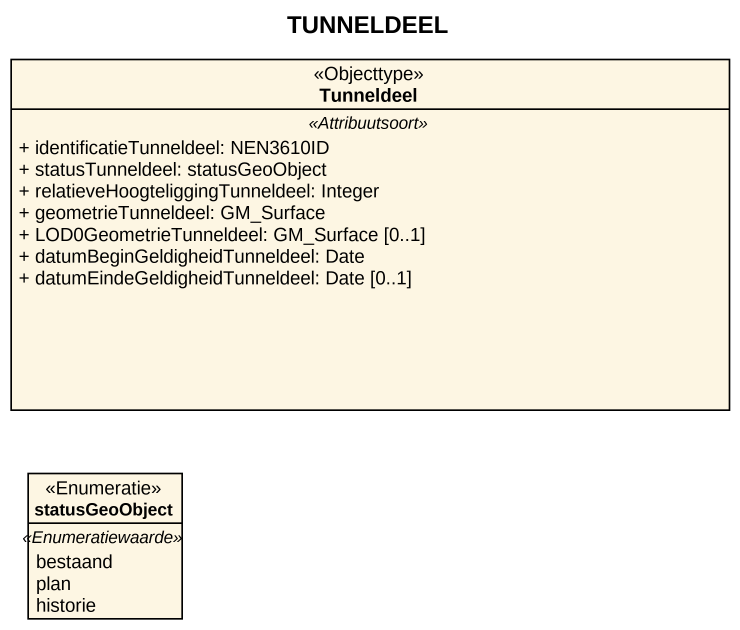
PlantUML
@startuml
title TUNNELDEEL
hide circle
hide empty members
skinparam classAttributeIconSize 0
class Tunneldeel <<Objecttype>> {
  .. <<Attribuutsoort>> ..
  + identificatieTunneldeel: NEN3610ID
  + statusTunneldeel: statusGeoObject
  + relatieveHoogteliggingTunneldeel: Integer
  + geometrieTunneldeel: GM_Surface
  + LOD0GeometrieTunneldeel: GM_Surface [0..1]
  + datumBeginGeldigheidTunneldeel: Date
  + datumEindeGeldigheidTunneldeel: Date [0..1]
}
enum statusGeoObject <<Enumeratie>> {
  .. <<Enumeratiewaarde>> ..
  bestaand
  plan
  historie
}
@enduml
